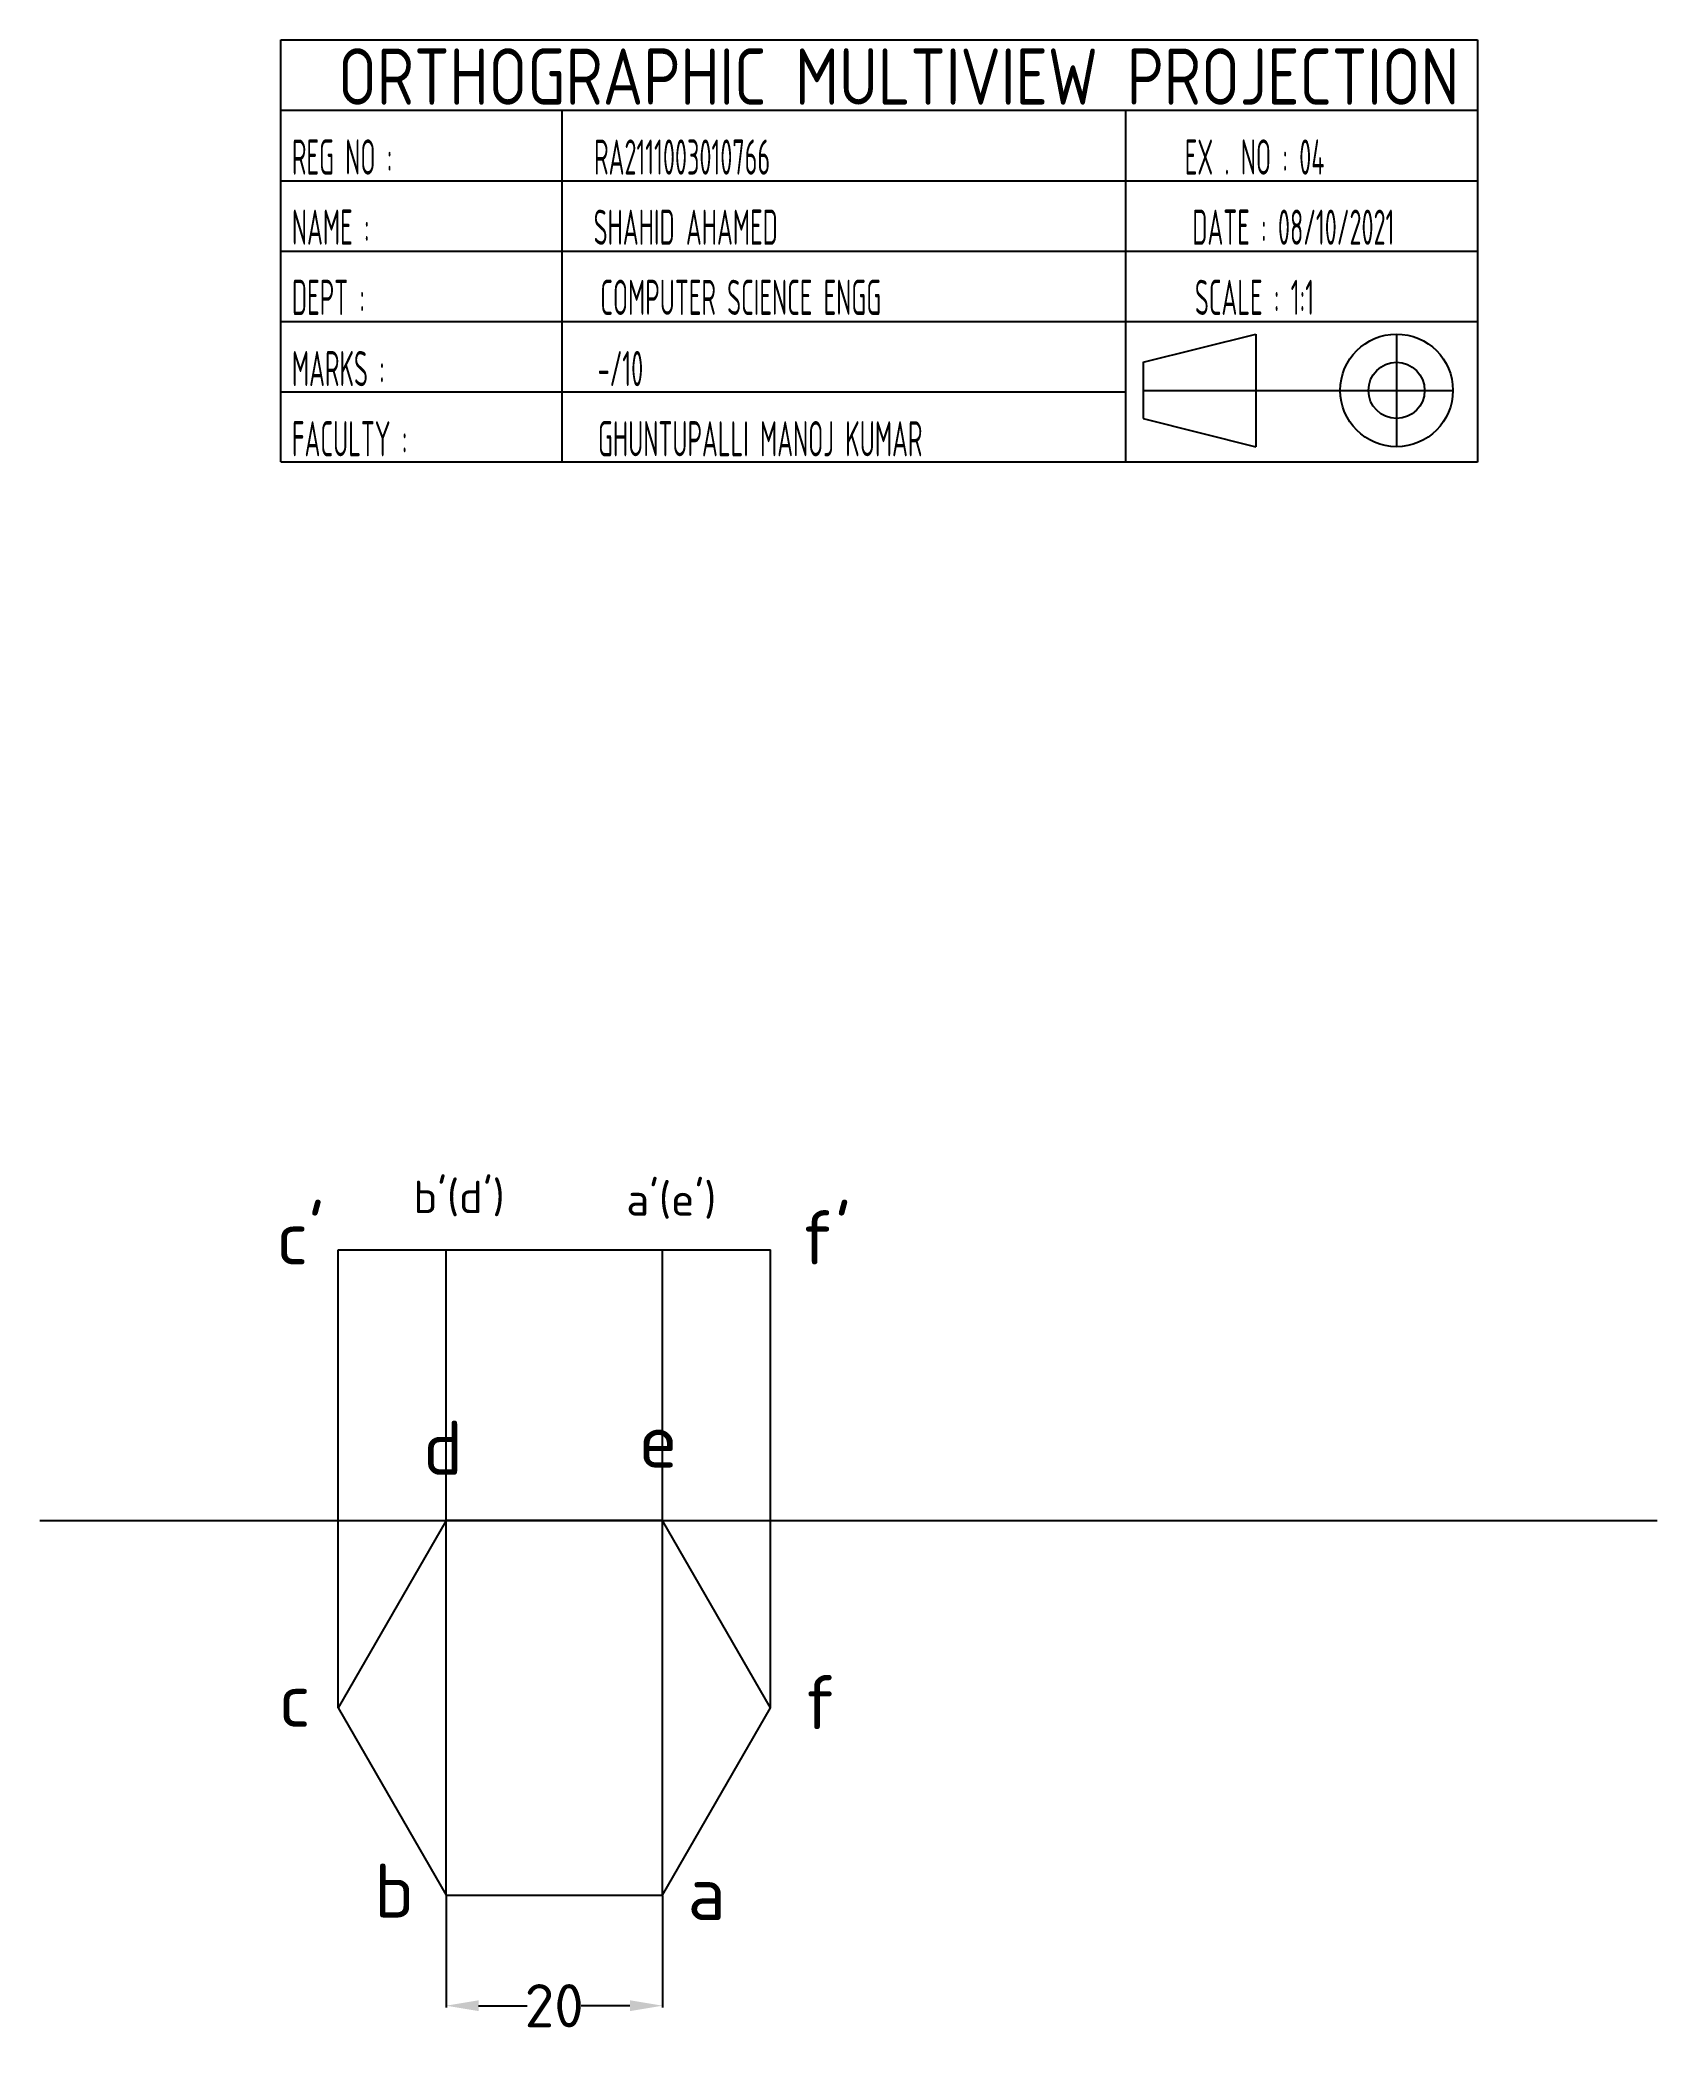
# Model space of a CAD drawing. Header units: millimetres. Extents: x 63 to 212, y 65 to 250.
import ezdxf

# ---------------------------------------------------------------- set-up
doc = ezdxf.new("R2010")
doc.units = ezdxf.units.MM
doc.header["$MEASUREMENT"] = 0
doc.styles.get("Standard").update_dxf_attribs({"font": 'ISOCPEUR.TTF'})
doc.dimstyles.get("Standard").update_dxf_attribs({"dimtxt": 4, "dimasz": 3, "dimexe": 0.18, "dimexo": 0.0625, "dimgap": 0.09, "dimtad": 0, "dimtih": 1, "dimtoh": 1, "dimdec": 0, "dimzin": 0, "dimdsep": 46, "dimtxsty": 'Standard', "dimcen": 0.09, "dimadec": 0, "dimazin": 0, "dimtfac": 1, "dimtdec": 0, "dimtofl": 0, "dimtmove": 0, "dimatfit": 3, "dimfxl": 1, "dimtolj": 1, "dimtzin": 0, "dimarcsym": 0})

# ---------------------------------------------------------------- blocks, each defined once
blk = doc.blocks.new('*D1')
at = {"color": 0, "lineweight": -2, "transparency": 16777216}
for p, q in [((100.23, 77.88), (100.23, 67.53)), ((120.23, 77.88), (120.23, 67.53)), ((103.23, 67.71), (107.74, 67.71)), ((117.23, 67.71), (112.72, 67.71))]:
    blk.add_line(p, q, dxfattribs=at)
at = {"color": 0, "transparency": 16777216}
for points in [[(103.23, 68.21), (103.23, 67.21), (100.23, 67.71)], [(117.23, 68.21), (117.23, 67.21), (120.23, 67.71)]]:
    blk.add_solid(points, dxfattribs=at)
at = {"layer": 'Defpoints', "color": 0, "transparency": 16777216}
for p in [(100.23, 77.95), (120.23, 77.95), (120.23, 67.71)]:
    blk.add_point(p, dxfattribs=at)
at = {"color": 0, "transparency": 16777216, "insert": (110.23, 67.71), "char_height": 4, "attachment_point": 5}
blk.add_mtext('\\A1;20', dxfattribs=at)

msp = doc.modelspace()

# ---------------------------------------------------------------- linework, layer by layer
for p, q in [((84.93, 249.57), (195.62, 249.57)), ((84.93, 210.52), (84.93, 249.57)), ((195.62, 249.57), (195.62, 210.5)), ((84.93, 243.06), (195.62, 243.06)), ((110.97, 210.5), (110.97, 243.06)), ((163.06, 243.06), (163.06, 210.5)), ((84.93, 236.54), (195.62, 236.54)), ((84.93, 230.03), (195.62, 230.03)), ((84.93, 223.52), (195.62, 223.52)), ((164.7, 219.74), (175.12, 222.35)), ((175.12, 222.35), (175.12, 211.93)), ((188.14, 222.35), (188.14, 211.93)), ((164.7, 219.74), (164.7, 214.54)), ((84.93, 217.01), (163.06, 217.01)), ((164.7, 217.14), (193.35, 217.14)), ((164.7, 214.54), (175.12, 211.93)), ((195.62, 210.5), (84.93, 210.5)), ((90.23, 95.27), (90.23, 137.64)), ((100.23, 77.95), (100.23, 137.64)), ((120.23, 77.95), (120.23, 137.64)), ((130.23, 95.27), (130.23, 137.64)), ((62.65, 112.59), (212.24, 112.59))]:
    msp.add_line(p, q)
at = {"color": 1}
msp.add_line((90.23, 137.64), (130.23, 137.64), dxfattribs=at)
msp.add_lwpolyline([(120.23, 112.59), (100.23, 112.59), (90.23, 95.27), (100.23, 77.95), (120.23, 77.95), (130.23, 95.27)], close=True, dxfattribs=at)
for radius in [5.21, 2.6]:
    msp.add_circle((188.14, 217.14), radius)

# ---------------------------------------------------------------- texts
for s, height, width, p in [('  ORTHOGRAPHIC MULTIVIEW PROJECTION', 5.2092, 0.8, (84.93, 243.57)), (' REG NO :                  RA2111003010766                                     EX . NO : 04', 3.2557, 0.5, (84.93, 237.1)), (' NAME :                    SHAHID AHAMED                                     DATE : 08/10/2021', 3.2557, 0.5, (84.93, 230.61)), (' DEPT :                     COMPUTER SCIENCE ENGG                            SCALE : 1:1', 3.2557, 0.5, (84.93, 224.12)), (' MARKS :                   -/10', 3.2557, 0.5, (84.93, 217.53)), (' FACULTY :                 GHUNTUPALLI MANOJ KUMAR', 3.2557, 0.5, (84.93, 211.04))]:
    msp.add_text(s, height=height, dxfattribs=dict(width=width)).set_placement(p)
for s, height, p in [("b'(d')", 3, (97.2, 141.03)), ("a'(e')", 3, (116.9, 140.8)), ("c'", 5, (84.52, 136.28)), ("f'", 5, (132.98, 136.28)), ('d', 5, (98.1, 116.82)), ('e', 5, (118.03, 117.49)), ('f', 5, (133.21, 93.28)), ('c', 5, (84.74, 93.51)), ('b', 5, (93.58, 75.85)), ('a', 5, (122.56, 75.63))]:
    msp.add_text(s, height=height).set_placement(p)

# ---------------------------------------------------------------- dimensions: what is measured, and where the dimension line sits
dim = msp.add_linear_dim(base=(120.23, 67.71), p1=(100.23, 77.95), p2=(120.23, 77.95), dimstyle='Standard')
dim.commit()
dim.dimension.update_dxf_attribs({"geometry": '*D1', "text_midpoint": (110.23, 67.71)})

doc.saveas('drawing.dxf')
